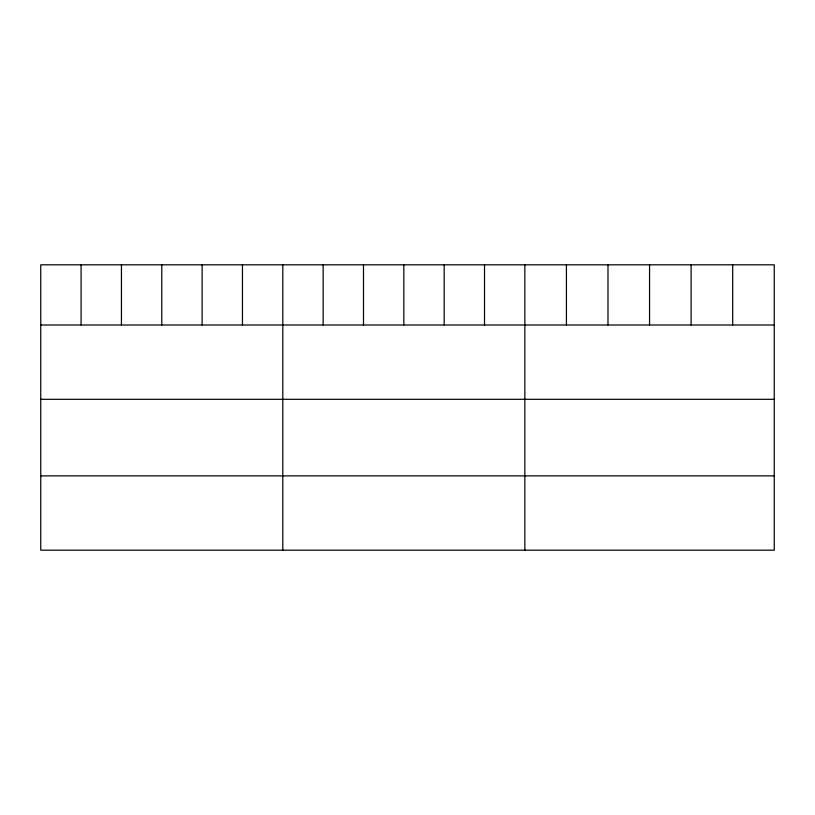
<?xml version="1.0" encoding="UTF-8"?>
<svg xmlns="http://www.w3.org/2000/svg" width="815" height="815" viewBox="0 0 815 815"><rect width="100%" height="100%" fill="white"/><g stroke="black" fill="none" stroke-linecap="round" stroke-linejoin="round"><path stroke-width="1.22" d="M774.25 325.002L774.25 550.186L40.75 550.186L40.75 264.814L774.25 264.814L774.25 325.002L40.75 325.002M40.75 399.309L774.25 399.309M40.75 475.879L774.25 475.879M732.685 264.814L732.685 325.002M691.12 264.814L691.12 325.002M649.555 264.814L649.555 325.002M607.99 264.814L607.99 325.002M566.425 264.814L566.425 325.002M524.86 264.814L524.86 550.186M484.518 264.814L484.518 325.002M444.175 264.814L444.175 325.002M403.832 264.814L403.832 325.002M363.49 264.814L363.49 325.002M323.147 264.814L323.147 325.002M282.805 264.814L282.805 550.186M242.463 264.814L242.463 325.002M202.12 264.814L202.12 325.002M161.778 264.814L161.778 325.002M121.435 264.814L121.435 325.002M81.093 264.814L81.093 325.002"/></g></svg>
